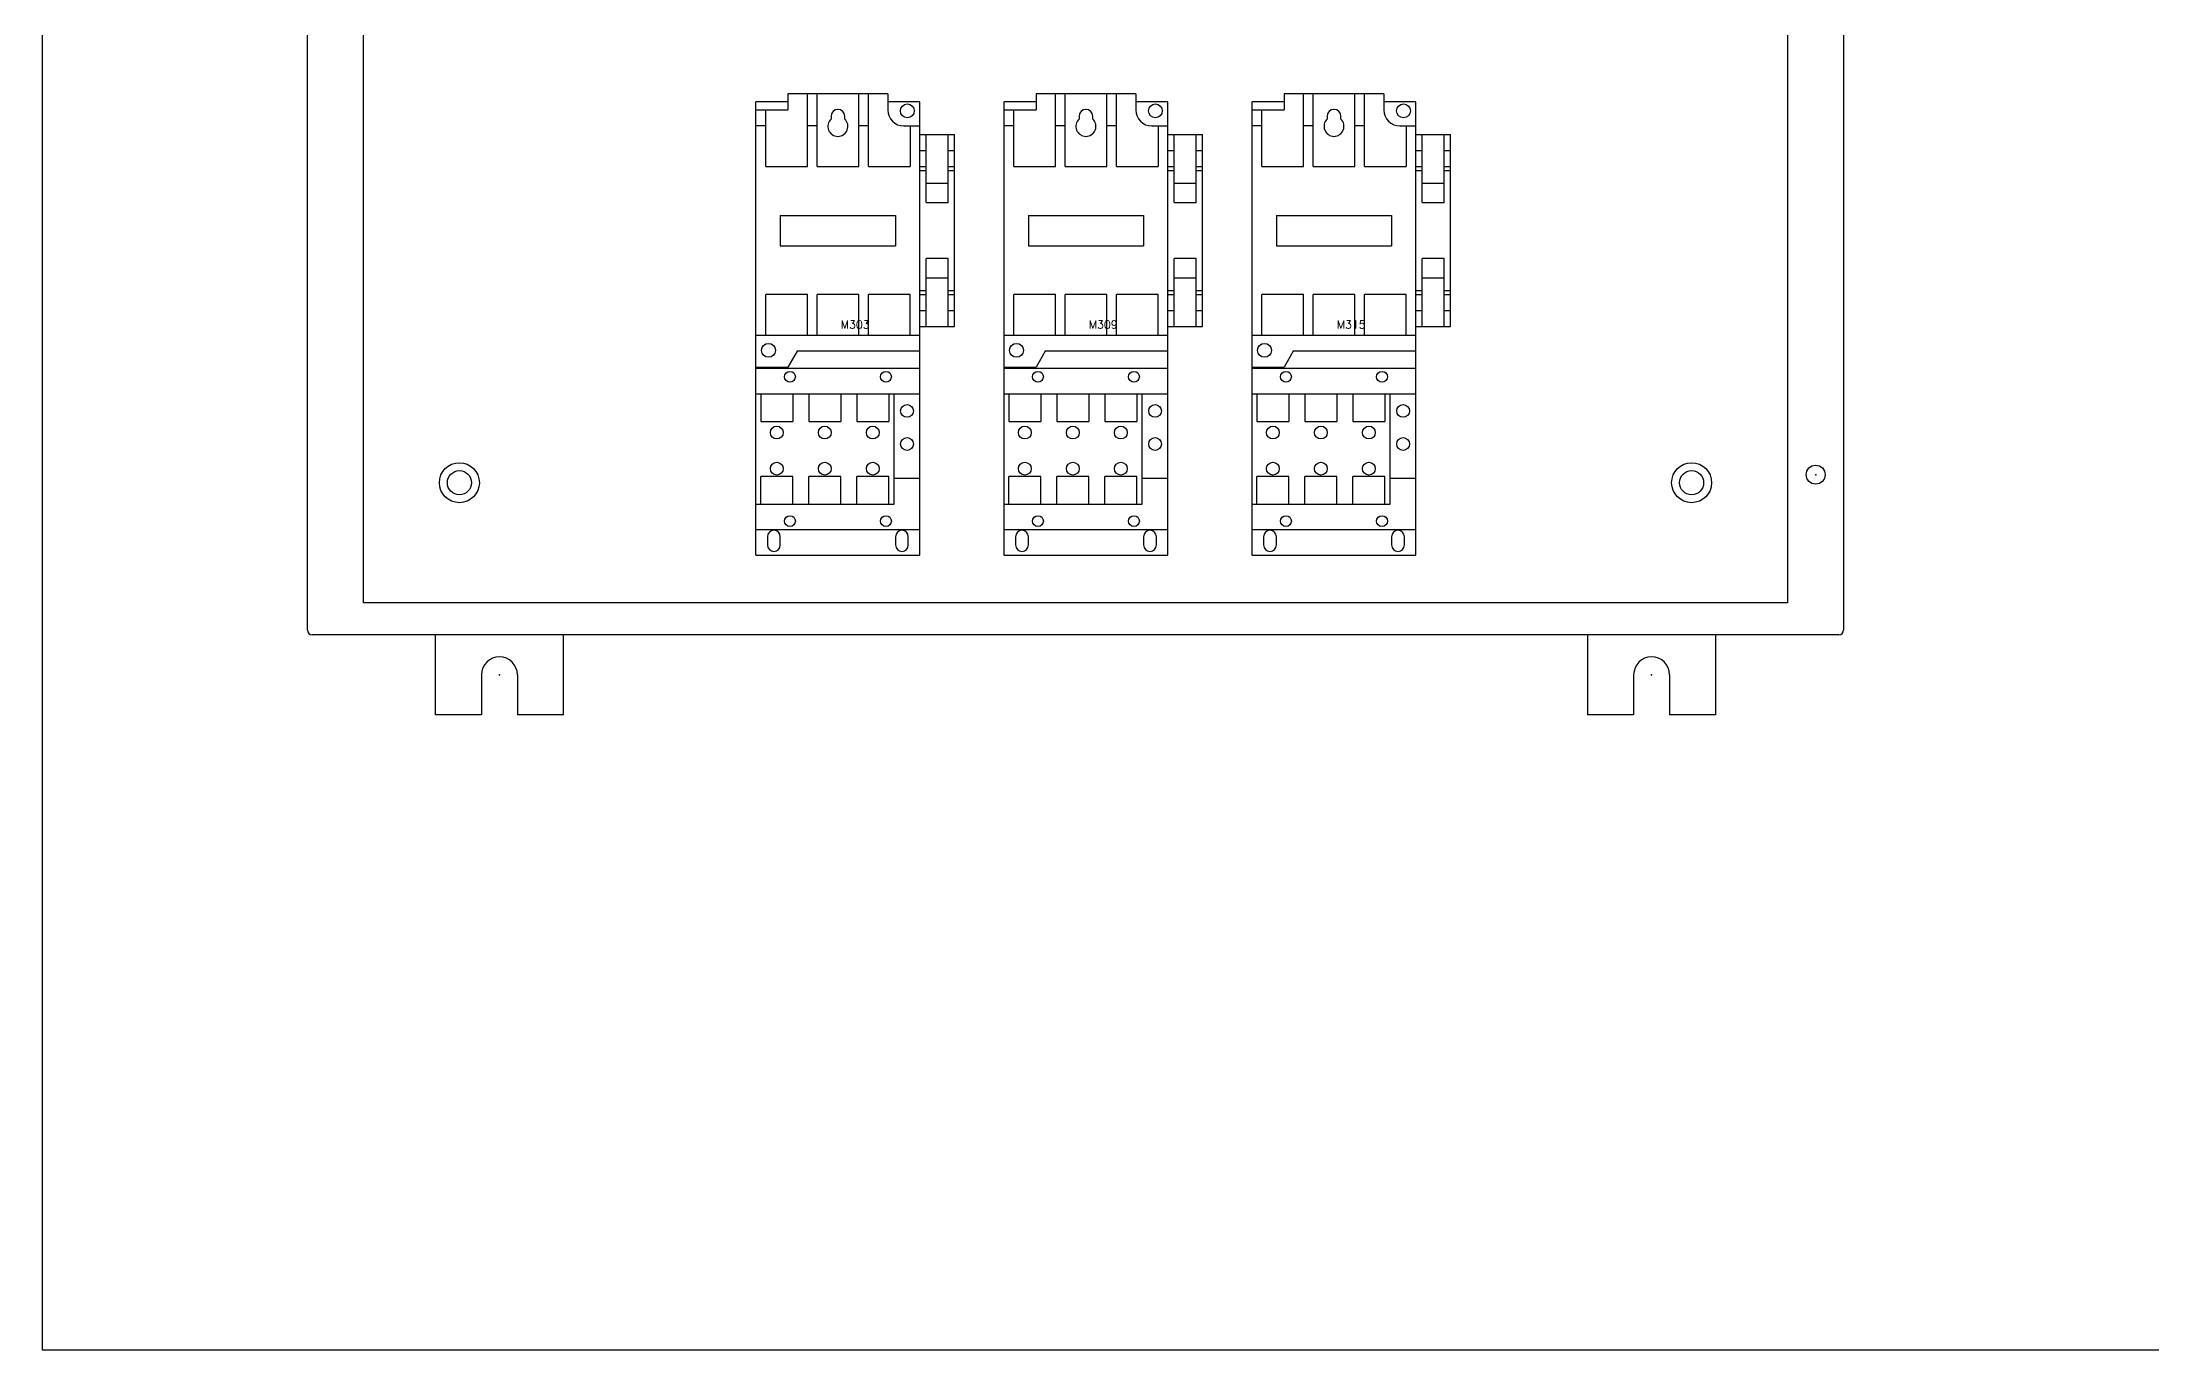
# Model space of a CAD drawing. Extents: x 0 to 67.4, y 0 to 44.8.
# Drawn here: x -0.04 to 32.91, y -0.04 to 20.38 of the extents above; entities that cross this region are included whole.
import ezdxf
from ezdxf.enums import TextEntityAlignment as Align

# ---------------------------------------------------------------- set-up
doc = ezdxf.new("R2010")
doc.units = 0
doc.header["$MEASUREMENT"] = 0
for name, color, linetype in [('PSYMS', 7, 'Continuous'), ('PTAG', 30, 'Continuous'), ('TITLE', 7, 'Continuous')]:
    doc.layers.add(name, color=color, linetype=linetype)
doc.styles.add('ITALIC', font='ITALIC')
doc.styles.add('SIMPLEX', font='SIMPLEX')
doc.styles.add('WD', font='romans.shx')

# ---------------------------------------------------------------- blocks, each defined once
blk = doc.blocks.new('an16dn0ab')
for p, q in [((0.78, 0.35), (-0.78, 0.35)), ((-0.78, 0.35), (-0.78, 0.1)), ((-0.4775, -0.785), (-0.4775, 0.35)), ((-0.325, -0.785), (-0.325, 0.35)), ((0.325, -0.785), (0.325, 0.35)), ((0.4775, -0.785), (0.4775, 0.35)), ((0.78, 0.35), (0.78, 0.1)), ((-1.28, -6.855), (-1.28, 0.225)), ((-0.78, 0.225), (-1.28, 0.225)), ((-1.28, 0.1), (-0.78, 0.1)), ((-1.1275, -0.785), (-1.1275, 0.1)), ((-0.1075, 0), (-0.1075, -0.04286)), ((0.1075, -0.04286), (0.1075, 0)), ((1.28, 0.225), (0.78, 0.225)), ((1.28, -6.855), (1.28, 0.225)), ((-1.1275, -0.15), (-1.28, -0.15)), ((-0.325, -0.15), (-0.4775, -0.15)), ((0.4775, -0.15), (0.325, -0.15)), ((1.03, -0.15), (1.28, -0.15)), ((1.1275, -0.15), (1.1275, -0.785)), ((1.28, -0.285), (1.82, -0.285)), ((1.38, -1.3475), (1.38, -0.285)), ((1.72, -1.3475), (1.72, -0.285)), ((1.82, -3.285), (1.82, -0.285)), ((1.28, -0.535), (1.38, -0.535)), ((1.72, -0.535), (1.82, -0.535)), ((-1.1275, -0.785), (-0.4775, -0.785)), ((-0.325, -0.785), (0.325, -0.785)), ((0.4775, -0.785), (1.1275, -0.785)), ((1.28, -0.785), (1.38, -0.785)), ((1.28, -0.8475), (1.38, -0.8475)), ((1.72, -0.785), (1.82, -0.785)), ((1.72, -0.8475), (1.82, -0.8475)), ((1.38, -1.0425), (1.72, -1.0425)), ((-0.9, -1.55), (0.9, -1.55)), ((-0.9, -1.55), (-0.9, -2.02)), ((0.9, -1.55), (0.9, -2.02)), ((1.38, -1.3475), (1.72, -1.3475)), ((-0.9, -2.02), (0.9, -2.02)), ((1.38, -3.285), (1.38, -2.2225)), ((1.72, -2.2225), (1.38, -2.2225)), ((1.72, -3.285), (1.72, -2.2225)), ((1.72, -2.5275), (1.38, -2.5275)), ((-0.4775, -2.785), (-1.1275, -2.785)), ((-1.1275, -3.42), (-1.1275, -2.785)), ((-0.4775, -3.42), (-0.4775, -2.785)), ((-0.325, -3.42), (-0.325, -2.785)), ((0.325, -2.785), (-0.325, -2.785)), ((0.325, -3.42), (0.325, -2.785)), ((1.1275, -2.785), (0.4775, -2.785)), ((0.4775, -3.42), (0.4775, -2.785)), ((1.1275, -3.42), (1.1275, -2.785)), ((1.28, -2.7225), (1.38, -2.7225)), ((1.28, -2.785), (1.38, -2.785)), ((1.72, -2.7225), (1.82, -2.7225)), ((1.72, -2.785), (1.82, -2.785)), ((1.28, -3.035), (1.38, -3.035)), ((1.28, -3.285), (1.82, -3.285)), ((1.72, -3.035), (1.82, -3.035)), ((-1.28, -3.42), (1.28, -3.42)), ((-1.28, -3.92), (-0.78, -3.92)), ((-1.28, -3.9356), (1.28, -3.9356)), ((-0.63566, -3.67), (-0.78, -3.92)), ((1.28, -3.67), (-0.63566, -3.67)), ((-1.28, -4.3356), (1.28, -4.3356)), ((-1.205, -4.3356), (-1.205, -4.76655)), ((-0.705, -4.3356), (-0.705, -4.76655)), ((-0.455, -4.3356), (-0.455, -4.76655)), ((0.045, -4.3356), (0.045, -4.76655)), ((0.295, -4.3356), (0.295, -4.76655)), ((0.795, -4.3356), (0.795, -4.76655)), ((0.88, -5.655), (0.88, -4.3356)), ((-1.205, -4.76655), (-0.705, -4.76655)), ((-0.455, -4.76655), (0.045, -4.76655)), ((0.295, -4.76655), (0.795, -4.76655)), ((-0.705, -5.62405), (-1.205, -5.62405)), ((-1.205, -6.055), (-1.205, -5.62405)), ((-0.705, -6.055), (-0.705, -5.62405)), ((-0.455, -6.055), (-0.455, -5.62405)), ((0.045, -5.62405), (-0.455, -5.62405)), ((0.045, -6.055), (0.045, -5.62405)), ((0.295, -6.055), (0.295, -5.62405)), ((0.795, -5.62405), (0.295, -5.62405)), ((0.795, -6.055), (0.795, -5.62405)), ((1.28, -5.655), (0.88, -5.655)), ((0.88, -6.055), (0.88, -5.655)), ((-1.28, -6.055), (0.88, -6.055)), ((-1.28, -6.455), (1.28, -6.455)), ((-1.1, -6.565), (-1.1, -6.695)), ((-0.9, -6.695), (-0.9, -6.565)), ((0.9, -6.565), (0.9, -6.695)), ((1.1, -6.695), (1.1, -6.565)), ((-1.28, -6.855), (1.28, -6.855))]:
    blk.add_line(p, q)
for centre, radius in [((1.085, 0.085), 0.108), ((-1.085, -3.655), 0.108), ((-0.75, -4.0682), 0.085), ((0.75, -4.0682), 0.085), ((1.08, -4.6008), 0.1), ((-0.955, -4.93893), 0.1), ((-0.205, -4.93893), 0.1), ((0.545, -4.93893), 0.1), ((1.08, -5.11794), 0.1), ((-0.955, -5.50248), 0.1), ((-0.205, -5.50248), 0.1), ((0.545, -5.50248), 0.1), ((-0.75, -6.3224), 0.085), ((0.75, -6.3224), 0.085)]:
    blk.add_circle(centre, radius)
for centre, radius, start, end in [((0, 0), 0.1075, 0, 180), ((1.03, 0.1), 0.25, 180, 270), ((0, -0.15625), 0.15625, 133.471999, 46.528001), ((-1, -6.565), 0.1, 0, 180), ((1, -6.565), 0.1, 0, 180), ((-1, -6.695), 0.1, 180, 0), ((1, -6.695), 0.1, 180, 0)]:
    blk.add_arc(centre, radius, start, end)
blk = doc.blocks.new('A30C24ALP-Front')
for p, q in [((32.591, 30.453), (32.591, 31.703)), ((32.591, 31.703), (34.591, 31.703)), ((34.591, 30.453), (34.591, 31.703)), ((34.591, 30.453), (34.591, 31.703)), ((50.591, 31.703), (52.591, 31.703)), ((50.591, 31.703), (50.591, 30.453)), ((52.591, 31.703), (52.591, 30.453)), ((30.591, 0.527), (30.591, 30.379)), ((30.665, 30.453), (54.517, 30.453)), ((54.591, 30.379), (54.591, 0.527)), ((31.466, 0.953), (31.466, 29.953)), ((31.466, 29.953), (53.716, 29.953)), ((53.716, 29.953), (53.716, 0.953)), ((53.716, 0.953), (31.466, 0.953)), ((54.517, 0.453), (30.665, 0.453)), ((32.466, 0.453), (31.231, 0.453)), ((32.591, -0.797), (32.591, 0.453)), ((34.591, -0.797), (34.591, 0.453)), ((50.591, 0.453), (50.591, -0.797)), ((52.591, 0.453), (52.591, -0.797)), ((33.31, -0.172), (33.31, -0.797)), ((33.872, -0.172), (33.872, -0.797)), ((51.31, -0.172), (51.31, -0.797)), ((51.872, -0.172), (51.872, -0.797)), ((33.31, -0.797), (32.591, -0.797)), ((34.591, -0.797), (33.872, -0.797)), ((51.31, -0.797), (50.591, -0.797)), ((52.591, -0.797), (51.872, -0.797))]:
    blk.add_line(p, q)
for centre, radius in [((33.591, 31.078), 0.281), ((51.591, 31.078), 0.281), ((32.966, 28.078), 0.312), ((52.216, 28.078), 0.312), ((32.966, 28.078), 0.188), ((52.216, 28.078), 0.188), ((54.154, 27.953), 0.148), ((32.966, 2.828), 0.312), ((32.966, 2.828), 0.188), ((52.216, 2.828), 0.312), ((52.216, 2.828), 0.188), ((54.154, 2.953), 0.148)]:
    blk.add_circle(centre, radius)
for centre, radius, start, end in [((30.665, 30.379), 0.074, 90, 180), ((54.517, 30.379), 0.074, 0, 90), ((30.665, 0.527), 0.074, 180, 270), ((54.517, 0.527), 0.074, 270, 0), ((33.591, -0.172), 0.281, 0, 180), ((51.591, -0.172), 0.281, 0, 180)]:
    blk.add_arc(centre, radius, start, end)
for p in [(33.591, 31.078), (33.591, 31.078), (51.591, 31.078), (54.154, 27.953), (54.154, 2.953), (33.591, -0.172), (51.591, -0.172)]:
    blk.add_point(p)
at = {"style": 'WD'}
blk.add_attdef('P_TAG1', text='', height=0.125, dxfattribs=at).set_placement((42.368, 14.386), align=Align.CENTER)
at = {"style": 'WD', "flags": 1}
for tag, p in [('CAT', (42.034, 13.72)), ('MFG', (42.034, 14.019)), ('ASSYCODE', (42.034, 13.433))]:
    blk.add_attdef(tag, p, '', height=0.125, dxfattribs=at)
blk = doc.blocks.new('ACADE D Titleblock')
for p, q in [((0, 22.427), (0, 0)), ((0, 0), (33.469, 0))]:
    blk.add_line(p, q)
at = {"layer": 'TITLE', "style": 'SIMPLEX'}
blk.add_attdef('CAD#', (33.701, 1.677), '', height=0.0938, rotation=90, dxfattribs=at)
at = {"layer": 'TITLE', "style": 'ITALIC'}
for tag, height, p in [('TITLE#1', 0.125, (30.281, 1.755)), ('TITLE#2', 0.125, (30.281, 1.552)), ('TITLE#3', 0.125, (30.281, 1.35)), ('TITLE#4', 0.125, (30.281, 1.147)), ('DWG#', 0.2, (31.121, 0.66)), ('SH#', 0.2, (31.541, 0.187)), ('SHTS', 0.2, (32.92, 0.187))]:
    blk.add_attdef(tag, text='', height=height, dxfattribs=at).set_placement(p, align=Align.MIDDLE_CENTER)
at = {"layer": 'TITLE'}
for tag, p, style in [('ENGINEER', (24.406, 0.664), 'ITALIC'), ('CHKDBY', (26.023, 0.664), 'ITALIC'), ('JOB#', (24.632, 0.092), 'ITALIC'), ('DRAWNBY', (26.093, 0.092), 'ITALIC'), ('SCALE', (27.742, 0.139), 'SIMPLEX'), ('DATE', (29.152, 0.139), 'SIMPLEX')]:
    blk.add_attdef(tag, p, '', height=0.0975, dxfattribs=dict(at, style=style))
at = {"layer": 'TITLE', "flags": 9}
blk.add_attdef('WD_TB', (27.182, -0.207), '', height=0.125, dxfattribs=at)

msp = doc.modelspace()

# ---------------------------------------------------------------- block references
at = {"xscale": 2, "yscale": 2, "zscale": 2}
msp.add_blockref('ACADE D Titleblock', (-0.042, -0.042), dxfattribs=at)
msp.add_blockref('A30C24ALP-Front', (-26.49, 10.673))
at = {"layer": 'PSYMS'}
ref = msp.add_blockref('an16dn0ab', (12.389, 19.223), dxfattribs=at)
ref.add_attrib('P_TAG1', 'M303', dxfattribs={"layer": 'PTAG', "height": 0.125, "style": 'WD', "flags": 8}).set_placement((12.659, 15.97), align=Align.MIDDLE_CENTER)
ref = msp.add_blockref('an16dn0ab', (16.264, 19.223), dxfattribs=at)
ref.add_attrib('P_TAG1', 'M309', dxfattribs={"layer": 'PTAG', "height": 0.125, "style": 'WD', "flags": 8}).set_placement((16.534, 15.97), align=Align.MIDDLE_CENTER)
ref = msp.add_blockref('an16dn0ab', (20.139, 19.223), dxfattribs=at)
ref.add_attrib('P_TAG1', 'M315', dxfattribs={"layer": 'PTAG', "height": 0.125, "style": 'WD', "flags": 8}).set_placement((20.409, 15.97), align=Align.MIDDLE_CENTER)

doc.saveas('drawing.dxf')
